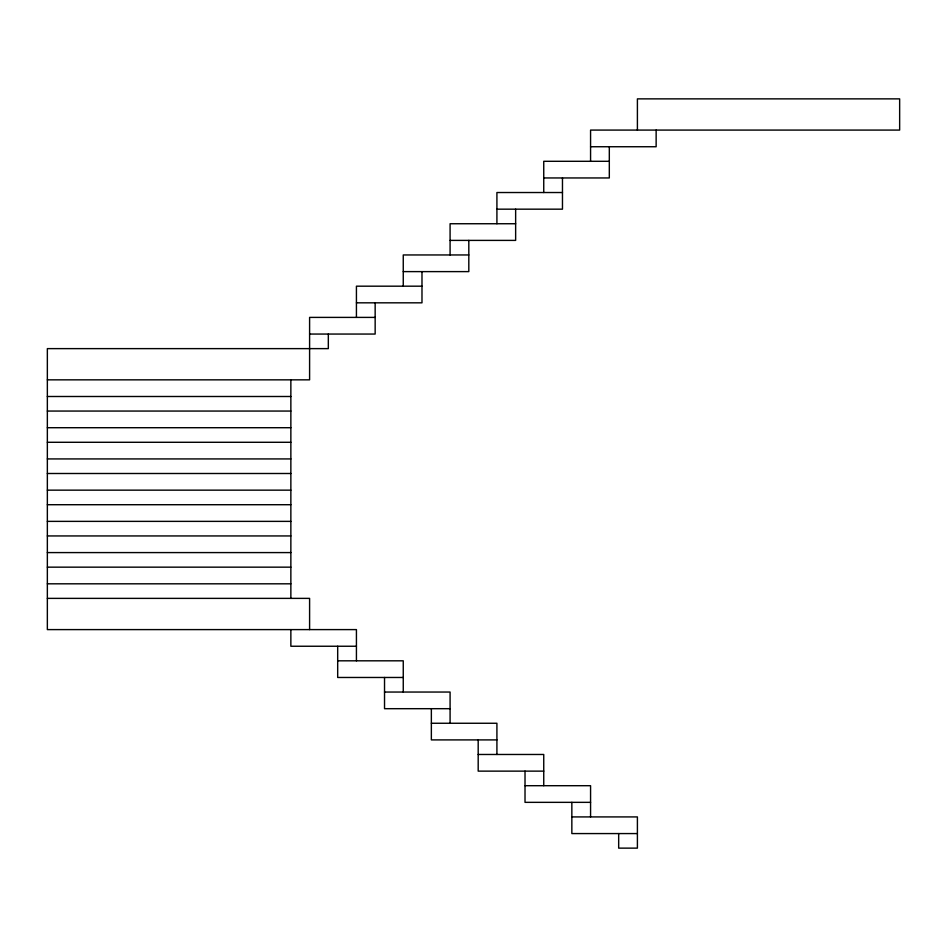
<?xml version="1.0" encoding="UTF-8"?>
<svg xmlns="http://www.w3.org/2000/svg" width="947" height="947" viewBox="0 0 947 947"><rect width="100%" height="100%" fill="white"/><g stroke="black" fill="none" stroke-linecap="round" stroke-linejoin="round"><path stroke-width="1.42" d="M590.573 146.738L656.141 146.738L656.141 130.082M609.312 161.298L543.744 161.298L543.744 192.525M543.744 177.953L609.312 177.953L609.312 146.738M562.471 192.525L496.915 192.525L496.915 223.741M496.915 209.169L562.471 209.169L562.471 177.953M515.642 223.741L450.085 223.741L450.085 254.956M450.085 240.396L515.642 240.396L515.642 209.169M468.812 254.956L403.256 254.956L403.256 286.183M403.256 271.611L468.812 271.611L468.812 240.396M421.983 286.183L356.427 286.183L356.427 317.399M356.427 302.827L421.983 302.827L421.983 271.611M375.154 317.399L309.598 317.399L309.598 379.842L47.35 379.842M309.598 334.054L375.154 334.054L375.154 302.827M47.35 396.497L290.859 396.497M47.35 411.057L290.859 411.057M47.35 427.713L290.859 427.713M47.35 442.285L290.859 442.285M47.35 458.928L290.859 458.928M47.35 473.5L290.859 473.5M47.35 490.155L290.859 490.155M47.35 504.715L290.859 504.715M47.35 521.371L290.859 521.371M47.35 535.943L290.859 535.943M47.35 552.586L290.859 552.586M47.35 567.158L290.859 567.158M47.35 583.814L290.859 583.814M47.35 598.374L309.598 598.374L309.598 629.601M356.427 646.245L290.859 646.245L290.859 629.601M337.688 660.817L403.256 660.817L403.256 692.044M403.256 677.472L337.688 677.472L337.688 646.245M384.529 692.044L450.085 692.044L450.085 723.259M450.085 708.687L384.529 708.687L384.529 677.472M431.358 723.259L496.915 723.259L496.915 754.475M496.915 739.903L431.358 739.903L431.358 708.687M478.188 754.475L543.744 754.475L543.744 785.702M543.744 771.13L478.188 771.13L478.188 739.903M525.017 785.702L590.573 785.702L590.573 816.918M590.573 802.346L525.017 802.346L525.017 771.13M571.846 816.918L637.402 816.918L637.402 848.133L618.675 848.133L618.675 833.573M637.402 833.573L571.846 833.573L571.846 802.346M637.402 130.082L637.402 98.867L899.65 98.867L899.65 130.082L590.573 130.082L590.573 161.298M356.427 660.817L356.427 629.601L47.35 629.601L47.35 348.626L328.325 348.626L328.325 334.054M290.859 379.842L290.859 598.374"/></g></svg>
